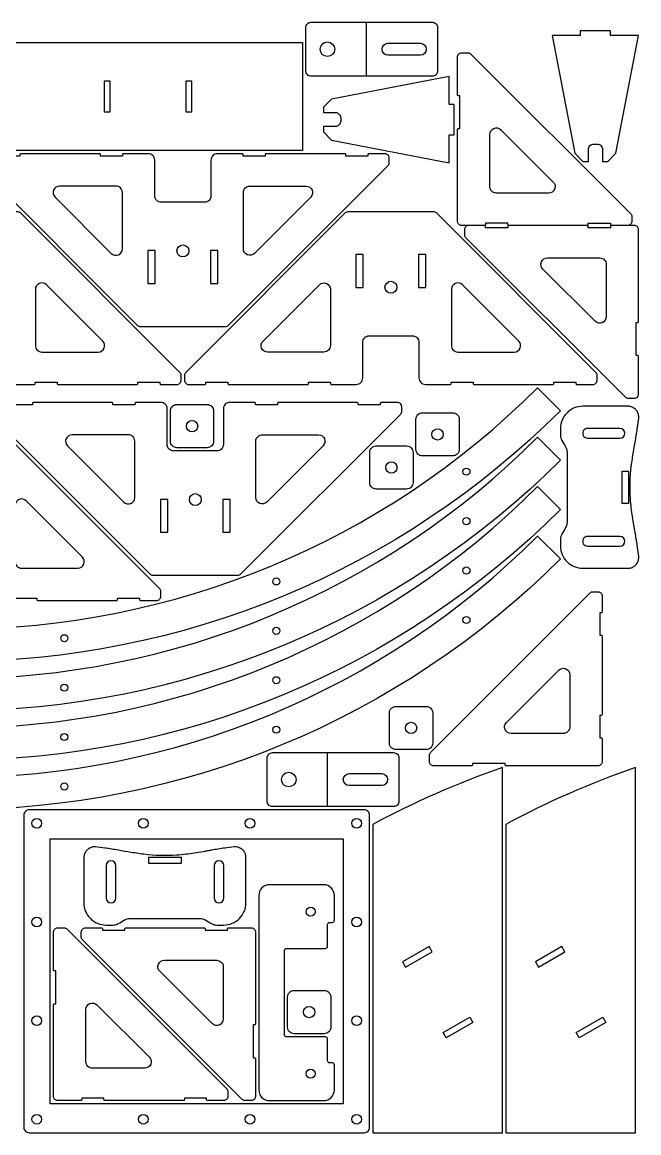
# Model space of a CAD drawing. Extents: x 1203 to 2397, y 2046 to 5039.
# Drawn here: x 1827 to 2397, y 4004 to 5032 of the extents above; entities that cross this region are included whole.
import ezdxf

# ---------------------------------------------------------------- set-up
doc = ezdxf.new("R2010")
doc.units = 0

# ---------------------------------------------------------------- blocks, each defined once
blk = doc.blocks.new('Part1305670539', base_point=(-338.4, 0))
at = {"layer": '1'}
blk.add_lwpolyline([(0, 0, 0.039307), (-52.8, 120), (-338.4, 120), (-338.4, 0)], format="xyb", close=True, dxfattribs=at)
for points in [[(-166, 68), (-180.2, 92.5), (-185, 89.8), (-170.8, 65.2)], [(-231.4, 30.2), (-236.2, 27.5), (-250.4, 52), (-245.6, 54.8)]]:
    blk.add_lwpolyline(points, close=True, dxfattribs=at)
blk = doc.blocks.new('Part368371483', base_point=(-338.4, 0))
at = {"layer": '1'}
blk.add_lwpolyline([(0, 0, 0.039307), (-52.8, 120), (-338.4, 120), (-338.4, 0)], format="xyb", close=True, dxfattribs=at)
for points in [[(-166, 68), (-180.2, 92.5), (-185, 89.8), (-170.8, 65.2)], [(-231.4, 30.2), (-236.2, 27.5), (-250.4, 52), (-245.6, 54.8)]]:
    blk.add_lwpolyline(points, close=True, dxfattribs=at)
blk = doc.blocks.new('Part1945887846', base_point=(-100, -35))
at = {"layer": '1'}
blk.add_lwpolyline([(100, 25, 0.4142136), (90, 35), (67, 35, 0.4142136), (65, 33), (65, 30.65, -0.4142136), (63, 28.65), (43, 28.65, 0.4142136), (41, 26.65), (41, -9.35, -0.4142136), (39, -11.35), (-39, -11.35, -0.4142136), (-41, -9.35), (-41, 26.65, 0.4142136), (-43, 28.65), (-63, 28.65, -0.4142136), (-65, 30.65), (-65, 33, 0.4142136), (-67, 35), (-90, 35, 0.4142136), (-100, 25), (-100, -25, 0.4142136), (-90, -35), (90, -35, 0.4142136), (100, -25)], format="xyb", close=True, dxfattribs=at)
for centre in [(-75, 13), (75, 13)]:
    blk.add_circle(centre, 4.25, dxfattribs=at)
blk = doc.blocks.new('Part141858244', base_point=(-20, -20))
at = {"layer": '1'}
blk.add_lwpolyline([(20, 14), (20, -14, -0.414214), (14, -20), (-14, -20, -0.414214), (-20, -14), (-20, 14, -0.414214), (-14, 20), (14, 20, -0.414214)], format="xyb", close=True, dxfattribs=at)
blk.add_circle((0, 0), 5.25, dxfattribs=at)
blk = doc.blocks.new('Part915019531', base_point=(0, 0))
at = {"layer": '1'}
for points in [[(161.3, 8.3), (161.3, 4, -0.414214), (157.3, 0), (142.6, 0, -0.414214), (141.6, 1), (141.6, 2.2), (121.1, 2.2), (121.1, 1, -0.414214), (120.1, 0), (47.6, 0, -0.414214), (46.6, 1), (46.6, 2.2), (26.1, 2.2), (26.1, 1, -0.414214), (25.1, 0), (4, 0, -0.414214), (0, 4), (0, 88.8, -0.414214), (1, 89.8), (2.2, 89.8), (2.2, 120.2), (1, 120.2, -0.414214), (0, 121.2), (0, 156, -0.414214), (4, 160), (9.7, 160, -0.198912), (12.5, 158.8), (160.2, 11.2, -0.198912)], [(88.7, 40.2, -0.668179), (84.4, 30), (36, 30, -0.414214), (30, 36), (30, 84.4, -0.668179), (40.2, 88.7)]]:
    blk.add_lwpolyline(points, format="xyb", close=True, dxfattribs=at)
blk = doc.blocks.new('Part1928106073', base_point=(-75, 2.6))
at = {"layer": '1'}
for points in [[(-45.5, 50, 1), (-54.5, 50), (-54.5, 20, 1), (-45.5, 20)], [(54.5, 50, 1), (45.5, 50), (45.5, 20, 1), (54.5, 20)]]:
    blk.add_lwpolyline(points, format="xyb", close=True, dxfattribs=at)
blk.add_lwpolyline([(15, 18), (15, 12), (-15, 12), (-15, 18)], close=True, dxfattribs=at)
blk.add_open_spline([(75, 54.5), (75, 40.5), (75, 26.6), (75, 12.6), (75, 12.6), (75, 11.5), (74.8, 10.4), (74.5, 9.3), (74.5, 9.3), (74.1, 8.3), (73.5, 7.3), (72.9, 6.4), (72.9, 6.4), (72.2, 5.5), (71.3, 4.8), (70.4, 4.2), (70.4, 4.2), (69.5, 3.6), (68.4, 3.1), (67.4, 2.9), (67.4, 2.9), (66.3, 2.6), (65.2, 2.5), (64.1, 2.6), (64.1, 2.6), (61.2, 2.9), (58.4, 3.3), (55.6, 3.7), (55.6, 3.7), (51.4, 4.3), (47.3, 5), (43.2, 5.7), (43.2, 5.7), (39.8, 6.3), (33.5, 7.4), (33.2, 7.4), (33.2, 7.4), (28.5, 8.2), (23.9, 8.9), (19.4, 9.5), (19.4, 9.5), (9.3, 10.7), (-0.6, 11), (-10.6, 10.3), (-10.6, 10.3), (-13.5, 10.1), (-16.5, 9.8), (-19.4, 9.5), (-19.4, 9.5), (-24.6, 8.9), (-29.8, 8), (-35.2, 7.1), (-35.2, 7.1), (-36.5, 6.9), (-37.8, 6.6), (-39.2, 6.4), (-39.2, 6.4), (-40.5, 6.2), (-41.9, 5.9), (-43.2, 5.7), (-43.2, 5.7), (-47.3, 5), (-51.4, 4.3), (-55.6, 3.7), (-55.6, 3.7), (-58.4, 3.3), (-61.2, 2.9), (-64.1, 2.6), (-64.1, 2.6), (-65.2, 2.5), (-66.3, 2.6), (-67.4, 2.9), (-67.4, 2.9), (-68.4, 3.1), (-69.5, 3.6), (-70.4, 4.2), (-70.4, 4.2), (-71.3, 4.8), (-72.2, 5.5), (-72.9, 6.4), (-72.9, 6.4), (-73.5, 7.3), (-74.1, 8.3), (-74.5, 9.3), (-74.5, 9.3), (-74.8, 10.4), (-75, 11.5), (-75, 12.6), (-75, 12.6), (-75, 26.6), (-75, 40.5), (-75, 54.5), (-75, 54.5), (-75, 57.2), (-74.5, 59.9), (-73.4, 62.3), (-73.4, 62.3), (-72.4, 64.8), (-70.9, 67.1), (-69, 69), (-69, 69), (-67.1, 70.9), (-64.8, 72.4), (-62.3, 73.4), (-62.3, 73.4), (-59.9, 74.5), (-57.2, 75), (-54.5, 75), (-54.5, 75), (-52.4, 75), (-50.3, 75), (-48.2, 75), (-48.2, 75), (-47.3, 75), (-46.4, 74.9), (-45.6, 74.7), (-45.6, 74.7), (-44.7, 74.4), (-43.9, 74.1), (-43.2, 73.7), (-43.2, 73.7), (-41.3, 72.6), (-39.3, 71.4), (-37.4, 70.3), (-37.4, 70.3), (-36.7, 69.9), (-35.9, 69.6), (-35, 69.3), (-35, 69.3), (-34.2, 69.1), (-33.3, 69), (-32.4, 69), (-32.4, 69), (-10.8, 69), (10.8, 69), (32.4, 69), (32.4, 69), (33.3, 69), (34.2, 69.1), (35, 69.3), (35, 69.3), (35.9, 69.6), (36.7, 69.9), (37.4, 70.3), (37.4, 70.3), (39.3, 71.4), (41.3, 72.6), (43.2, 73.7), (43.2, 73.7), (43.9, 74.1), (44.7, 74.4), (45.6, 74.7), (45.6, 74.7), (46.4, 74.9), (47.3, 75), (48.2, 75), (48.2, 75), (50.3, 75), (52.4, 75), (54.5, 75), (54.5, 75), (57.2, 75), (59.9, 74.5), (62.3, 73.4), (62.3, 73.4), (64.8, 72.4), (67.1, 70.9), (69, 69), (69, 69), (70.9, 67.1), (72.4, 64.8), (73.4, 62.3), (73.4, 62.3), (74.5, 59.9), (75, 57.2), (75, 54.5)], degree=3, knots=[0, 0, 0, 0, 0.022727, 0.022727, 0.022727, 0.022727, 0.045455, 0.045455, 0.045455, 0.045455, 0.068182, 0.068182, 0.068182, 0.068182, 0.090909, 0.090909, 0.090909, 0.090909, 0.113636, 0.113636, 0.113636, 0.113636, 0.136364, 0.136364, 0.136364, 0.136364, 0.159091, 0.159091, 0.159091, 0.159091, 0.181818, 0.181818, 0.181818, 0.181818, 0.204545, 0.204545, 0.204545, 0.204545, 0.227273, 0.227273, 0.227273, 0.227273, 0.25, 0.25, 0.25, 0.25, 0.272727, 0.272727, 0.272727, 0.272727, 0.295455, 0.295455, 0.295455, 0.295455, 0.318182, 0.318182, 0.318182, 0.318182, 0.340909, 0.340909, 0.340909, 0.340909, 0.363636, 0.363636, 0.363636, 0.363636, 0.386364, 0.386364, 0.386364, 0.386364, 0.409091, 0.409091, 0.409091, 0.409091, 0.431818, 0.431818, 0.431818, 0.431818, 0.454545, 0.454545, 0.454545, 0.454545, 0.477273, 0.477273, 0.477273, 0.477273, 0.5, 0.5, 0.5, 0.5, 0.522727, 0.522727, 0.522727, 0.522727, 0.545455, 0.545455, 0.545455, 0.545455, 0.568182, 0.568182, 0.568182, 0.568182, 0.590909, 0.590909, 0.590909, 0.590909, 0.613636, 0.613636, 0.613636, 0.613636, 0.636364, 0.636364, 0.636364, 0.636364, 0.659091, 0.659091, 0.659091, 0.659091, 0.681818, 0.681818, 0.681818, 0.681818, 0.704545, 0.704545, 0.704545, 0.704545, 0.727273, 0.727273, 0.727273, 0.727273, 0.75, 0.75, 0.75, 0.75, 0.772727, 0.772727, 0.772727, 0.772727, 0.795455, 0.795455, 0.795455, 0.795455, 0.818182, 0.818182, 0.818182, 0.818182, 0.840909, 0.840909, 0.840909, 0.840909, 0.863636, 0.863636, 0.863636, 0.863636, 0.886364, 0.886364, 0.886364, 0.886364, 0.909091, 0.909091, 0.909091, 0.909091, 0.931818, 0.931818, 0.931818, 0.931818, 0.954545, 0.954545, 0.954545, 0.954545, 0.977273, 0.977273, 0.977273, 0.977273, 1, 1, 1, 1], dxfattribs=at)
blk = doc.blocks.new('Part666927157', base_point=(0, 0))
at = {"layer": '1'}
for points in [[(161.3, 8.3), (161.3, 4, -0.414214), (157.3, 0), (142.6, 0, -0.414214), (141.6, 1), (141.6, 2.2), (121.1, 2.2), (121.1, 1, -0.414214), (120.1, 0), (47.6, 0, -0.414214), (46.6, 1), (46.6, 2.2), (26.1, 2.2), (26.1, 1, -0.414214), (25.1, 0), (4, 0, -0.414214), (0, 4), (0, 88.8, -0.414214), (1, 89.8), (2.2, 89.8), (2.2, 120.2), (1, 120.2, -0.414214), (0, 121.2), (0, 156, -0.414214), (4, 160), (9.7, 160, -0.198912), (12.5, 158.8), (160.2, 11.2, -0.198912)], [(88.7, 40.2, -0.668179), (84.4, 30), (36, 30, -0.414214), (30, 36), (30, 84.4, -0.668179), (40.2, 88.7)]]:
    blk.add_lwpolyline(points, format="xyb", close=True, dxfattribs=at)
blk = doc.blocks.new('Part892981933', base_point=(0, 0))
at = {"layer": '1'}
blk.add_lwpolyline([(299, 315, 0.414214), (294, 320), (5, 320, 0.414214), (0, 315), (0, 5, 0.414214), (5, 0), (294, 0, 0.414214), (299, 5)], format="xyb", close=True, dxfattribs=at)
blk.add_lwpolyline([(272.2, 295.5), (272.2, 24.5), (26.8, 24.5), (26.8, 295.5)], close=True, dxfattribs=at)
for centre in [(12.5, 308), (103.8, 308), (195.2, 308), (286.5, 308), (12.5, 209.3), (286.5, 209.3), (12.5, 110.7), (286.5, 110.7), (12.5, 12), (103.8, 12), (195.2, 12), (286.5, 12)]:
    blk.add_circle(centre, 4.5, dxfattribs=at)
blk = doc.blocks.new('Part1344184639', base_point=(-25, -60))
at = {"layer": '1'}
for points in [[(25, 57), (25, -55, -0.414214), (20, -60), (-20, -60, -0.414214), (-25, -55), (-25, 57, -0.414214), (-20, 62), (20, 62, -0.414214)], [(5.5, 46), (5.5, 16, -1), (-5.5, 16), (-5.5, 46, -1)]]:
    blk.add_lwpolyline(points, format="xyb", close=True, dxfattribs=at)
blk.add_circle((0, -40), 6.75, dxfattribs=at)
at = {"layer": '2'}
blk.add_line((25, -4), (-25, -4), dxfattribs=at)
blk = doc.blocks.new('Part263792553', base_point=(-793.1, -560.8))
at = {"layer": '1'}
blk.add_lwpolyline([(-539.6, 539.6, 0.414214), (-539.6, -539.6), (-560.8, -560.8, -0.414214), (-560.8, 560.8)], format="xyb", close=True, dxfattribs=at)
for centre in [(-617.3, 473.7), (-718.9, 297.8), (-771.5, 101.6), (-771.5, -101.6), (-718.9, -297.8), (-617.3, -473.7)]:
    blk.add_circle(centre, 3.3, dxfattribs=at)
blk = doc.blocks.new('Part1415671377', base_point=(-793.1, -560.8))
at = {"layer": '1'}
blk.add_lwpolyline([(-539.6, 539.6, 0.414214), (-539.6, -539.6), (-560.8, -560.8, -0.414214), (-560.8, 560.8)], format="xyb", close=True, dxfattribs=at)
for centre in [(-617.3, 473.7), (-718.9, 297.8), (-771.5, 101.6), (-771.5, -101.6), (-718.9, -297.8), (-617.3, -473.7)]:
    blk.add_circle(centre, 3.3, dxfattribs=at)
blk = doc.blocks.new('Part1397845008', base_point=(-191, 0))
at = {"layer": '1'}
for points in [[(191, 8.3, 0.198912), (189.8, 11.2), (42.2, 158.8, 0.198912), (39.3, 160), (-39.3, 160, 0.198912), (-42.2, 158.8), (-189.8, 11.2, 0.198912), (-191, 8.3), (-191, 4, 0.414214), (-187, 0), (-172.2, 0, 0.414214), (-171.2, 1), (-171.2, 2.2), (-150.8, 2.2), (-150.8, 1, 0.414214), (-149.8, 0), (-77.2, 0, 0.414214), (-76.2, 1), (-76.2, 2.2), (-55.8, 2.2), (-55.8, 1, 0.414214), (-54.8, 0), (-32, 0, 0.414214), (-26, 6), (-26, 39, -0.414214), (-20, 45), (20, 45, -0.414214), (26, 39), (26, 6, 0.414214), (32, 0), (54.8, 0, 0.414214), (55.8, 1), (55.8, 2.2), (76.2, 2.2), (76.2, 1, 0.414214), (77.2, 0), (149.8, 0, 0.414214), (150.8, 1), (150.8, 2.2), (171.2, 2.2), (171.2, 1, 0.414214), (172.2, 0), (187, 0, 0.414214), (191, 4)], [(-56, 88.1), (-56, 36, -0.414214), (-62, 30), (-114.1, 30, -0.668179), (-118.3, 40.2), (-66.2, 92.3, -0.668179)], [(118.3, 40.2), (66.2, 92.3, 0.668179), (56, 88.1), (56, 36, 0.414214), (62, 30), (114.1, 30, 0.668179)]]:
    blk.add_lwpolyline(points, format="xyb", close=True, dxfattribs=at)
for points in [[(-25.5, 120.2), (-32.3, 120.2), (-32.3, 89.8), (-25.5, 89.8)], [(32.3, 120.2), (25.5, 120.2), (25.5, 89.8), (32.3, 89.8)]]:
    blk.add_lwpolyline(points, close=True, dxfattribs=at)
blk.add_circle((0, 90), 5.5, dxfattribs=at)
blk = doc.blocks.new('Part1259811774', base_point=(-793.1, -560.8))
at = {"layer": '1'}
blk.add_lwpolyline([(-539.6, 539.6, 0.414214), (-539.6, -539.6), (-560.8, -560.8, -0.414214), (-560.8, 560.8)], format="xyb", close=True, dxfattribs=at)
for centre in [(-617.3, 473.7), (-718.9, 297.8), (-771.5, 101.6), (-771.5, -101.6), (-718.9, -297.8), (-617.3, -473.7)]:
    blk.add_circle(centre, 3.3, dxfattribs=at)
blk = doc.blocks.new('Part68845243', base_point=(-793.1, -560.8))
at = {"layer": '1'}
blk.add_lwpolyline([(-539.6, 539.6, 0.414214), (-539.6, -539.6), (-560.8, -560.8, -0.414214), (-560.8, 560.8)], format="xyb", close=True, dxfattribs=at)
for centre in [(-617.3, 473.7), (-718.9, 297.8), (-771.5, 101.6), (-771.5, -101.6), (-718.9, -297.8), (-617.3, -473.7)]:
    blk.add_circle(centre, 3.3, dxfattribs=at)
blk = doc.blocks.new('Part12716984', base_point=(-191, 0))
at = {"layer": '1'}
for points in [[(191, 8.3, 0.198912), (189.8, 11.2), (42.2, 158.8, 0.198912), (39.3, 160), (-39.3, 160, 0.198912), (-42.2, 158.8), (-189.8, 11.2, 0.198912), (-191, 8.3), (-191, 4, 0.414214), (-187, 0), (-172.2, 0, 0.414214), (-171.2, 1), (-171.2, 2.2), (-150.8, 2.2), (-150.8, 1, 0.414214), (-149.8, 0), (-77.2, 0, 0.414214), (-76.2, 1), (-76.2, 2.2), (-55.8, 2.2), (-55.8, 1, 0.414214), (-54.8, 0), (-32, 0, 0.414214), (-26, 6), (-26, 39, -0.414214), (-20, 45), (20, 45, -0.414214), (26, 39), (26, 6, 0.414214), (32, 0), (54.8, 0, 0.414214), (55.8, 1), (55.8, 2.2), (76.2, 2.2), (76.2, 1, 0.414214), (77.2, 0), (149.8, 0, 0.414214), (150.8, 1), (150.8, 2.2), (171.2, 2.2), (171.2, 1, 0.414214), (172.2, 0), (187, 0, 0.414214), (191, 4)], [(-56, 88.1), (-56, 36, -0.414214), (-62, 30), (-114.1, 30, -0.668179), (-118.3, 40.2), (-66.2, 92.3, -0.668179)], [(118.3, 40.2), (66.2, 92.3, 0.668179), (56, 88.1), (56, 36, 0.414214), (62, 30), (114.1, 30, 0.668179)]]:
    blk.add_lwpolyline(points, format="xyb", close=True, dxfattribs=at)
for points in [[(-25.5, 120.2), (-32.3, 120.2), (-32.3, 89.8), (-25.5, 89.8)], [(32.3, 120.2), (25.5, 120.2), (25.5, 89.8), (32.3, 89.8)]]:
    blk.add_lwpolyline(points, close=True, dxfattribs=at)
blk.add_circle((0, 90), 5.5, dxfattribs=at)
blk = doc.blocks.new('Part1995248818', base_point=(-20, -20))
at = {"layer": '1'}
blk.add_lwpolyline([(20, 14), (20, -14, -0.414214), (14, -20), (-14, -20, -0.414214), (-20, -14), (-20, 14, -0.414214), (-14, 20), (14, 20, -0.414214)], format="xyb", close=True, dxfattribs=at)
blk.add_circle((0, 0), 5.25, dxfattribs=at)
blk = doc.blocks.new('Part64046900', base_point=(-20, -20))
at = {"layer": '1'}
blk.add_lwpolyline([(20, 14), (20, -14, -0.414214), (14, -20), (-14, -20, -0.414214), (-20, -14), (-20, 14, -0.414214), (-14, 20), (14, 20, -0.414214)], format="xyb", close=True, dxfattribs=at)
blk.add_circle((0, 0), 5.25, dxfattribs=at)
blk = doc.blocks.new('Part310214191', base_point=(-20, -20))
at = {"layer": '1'}
blk.add_lwpolyline([(20, 14), (20, -14, -0.414214), (14, -20), (-14, -20, -0.414214), (-20, -14), (-20, 14, -0.414214), (-14, 20), (14, 20, -0.414214)], format="xyb", close=True, dxfattribs=at)
blk.add_circle((0, 0), 5.25, dxfattribs=at)
blk = doc.blocks.new('Part1599346226', base_point=(-20, -20))
at = {"layer": '1'}
blk.add_lwpolyline([(20, 14), (20, -14, -0.414214), (14, -20), (-14, -20, -0.414214), (-20, -14), (-20, 14, -0.414214), (-14, 20), (14, 20, -0.414214)], format="xyb", close=True, dxfattribs=at)
blk.add_circle((0, 0), 5.25, dxfattribs=at)
blk = doc.blocks.new('Part873356034', base_point=(0, 0))
at = {"layer": '1'}
for points in [[(161.3, 8.3), (161.3, 4, -0.414214), (157.3, 0), (142.6, 0, -0.414214), (141.6, 1), (141.6, 2.2), (121.1, 2.2), (121.1, 1, -0.414214), (120.1, 0), (47.6, 0, -0.414214), (46.6, 1), (46.6, 2.2), (26.1, 2.2), (26.1, 1, -0.414214), (25.1, 0), (4, 0, -0.414214), (0, 4), (0, 88.8, -0.414214), (1, 89.8), (2.2, 89.8), (2.2, 120.2), (1, 120.2, -0.414214), (0, 121.2), (0, 156, -0.414214), (4, 160), (9.7, 160, -0.198912), (12.5, 158.8), (160.2, 11.2, -0.198912)], [(88.7, 40.2, -0.668179), (84.4, 30), (36, 30, -0.414214), (30, 36), (30, 84.4, -0.668179), (40.2, 88.7)]]:
    blk.add_lwpolyline(points, format="xyb", close=True, dxfattribs=at)
blk = doc.blocks.new('Part266435524', base_point=(-75, 2.6))
at = {"layer": '1'}
for points in [[(-45.5, 50, 1), (-54.5, 50), (-54.5, 20, 1), (-45.5, 20)], [(54.5, 50, 1), (45.5, 50), (45.5, 20, 1), (54.5, 20)]]:
    blk.add_lwpolyline(points, format="xyb", close=True, dxfattribs=at)
blk.add_lwpolyline([(15, 18), (15, 12), (-15, 12), (-15, 18)], close=True, dxfattribs=at)
blk.add_open_spline([(75, 54.5), (75, 40.5), (75, 26.6), (75, 12.6), (75, 12.6), (75, 11.5), (74.8, 10.4), (74.5, 9.3), (74.5, 9.3), (74.1, 8.3), (73.5, 7.3), (72.9, 6.4), (72.9, 6.4), (72.2, 5.5), (71.3, 4.8), (70.4, 4.2), (70.4, 4.2), (69.5, 3.6), (68.4, 3.1), (67.4, 2.9), (67.4, 2.9), (66.3, 2.6), (65.2, 2.5), (64.1, 2.6), (64.1, 2.6), (61.2, 2.9), (58.4, 3.3), (55.6, 3.7), (55.6, 3.7), (51.4, 4.3), (47.3, 5), (43.2, 5.7), (43.2, 5.7), (39.8, 6.3), (33.5, 7.4), (33.2, 7.4), (33.2, 7.4), (28.5, 8.2), (23.9, 8.9), (19.4, 9.5), (19.4, 9.5), (9.3, 10.7), (-0.6, 11), (-10.6, 10.3), (-10.6, 10.3), (-13.5, 10.1), (-16.5, 9.8), (-19.4, 9.5), (-19.4, 9.5), (-24.6, 8.9), (-29.8, 8), (-35.2, 7.1), (-35.2, 7.1), (-36.5, 6.9), (-37.8, 6.6), (-39.2, 6.4), (-39.2, 6.4), (-40.5, 6.2), (-41.9, 5.9), (-43.2, 5.7), (-43.2, 5.7), (-47.3, 5), (-51.4, 4.3), (-55.6, 3.7), (-55.6, 3.7), (-58.4, 3.3), (-61.2, 2.9), (-64.1, 2.6), (-64.1, 2.6), (-65.2, 2.5), (-66.3, 2.6), (-67.4, 2.9), (-67.4, 2.9), (-68.4, 3.1), (-69.5, 3.6), (-70.4, 4.2), (-70.4, 4.2), (-71.3, 4.8), (-72.2, 5.5), (-72.9, 6.4), (-72.9, 6.4), (-73.5, 7.3), (-74.1, 8.3), (-74.5, 9.3), (-74.5, 9.3), (-74.8, 10.4), (-75, 11.5), (-75, 12.6), (-75, 12.6), (-75, 26.6), (-75, 40.5), (-75, 54.5), (-75, 54.5), (-75, 57.2), (-74.5, 59.9), (-73.4, 62.3), (-73.4, 62.3), (-72.4, 64.8), (-70.9, 67.1), (-69, 69), (-69, 69), (-67.1, 70.9), (-64.8, 72.4), (-62.3, 73.4), (-62.3, 73.4), (-59.9, 74.5), (-57.2, 75), (-54.5, 75), (-54.5, 75), (-52.4, 75), (-50.3, 75), (-48.2, 75), (-48.2, 75), (-47.3, 75), (-46.4, 74.9), (-45.6, 74.7), (-45.6, 74.7), (-44.7, 74.4), (-43.9, 74.1), (-43.2, 73.7), (-43.2, 73.7), (-41.3, 72.6), (-39.3, 71.4), (-37.4, 70.3), (-37.4, 70.3), (-36.7, 69.9), (-35.9, 69.6), (-35, 69.3), (-35, 69.3), (-34.2, 69.1), (-33.3, 69), (-32.4, 69), (-32.4, 69), (-10.8, 69), (10.8, 69), (32.4, 69), (32.4, 69), (33.3, 69), (34.2, 69.1), (35, 69.3), (35, 69.3), (35.9, 69.6), (36.7, 69.9), (37.4, 70.3), (37.4, 70.3), (39.3, 71.4), (41.3, 72.6), (43.2, 73.7), (43.2, 73.7), (43.9, 74.1), (44.7, 74.4), (45.6, 74.7), (45.6, 74.7), (46.4, 74.9), (47.3, 75), (48.2, 75), (48.2, 75), (50.3, 75), (52.4, 75), (54.5, 75), (54.5, 75), (57.2, 75), (59.9, 74.5), (62.3, 73.4), (62.3, 73.4), (64.8, 72.4), (67.1, 70.9), (69, 69), (69, 69), (70.9, 67.1), (72.4, 64.8), (73.4, 62.3), (73.4, 62.3), (74.5, 59.9), (75, 57.2), (75, 54.5)], degree=3, knots=[0, 0, 0, 0, 0.022727, 0.022727, 0.022727, 0.022727, 0.045455, 0.045455, 0.045455, 0.045455, 0.068182, 0.068182, 0.068182, 0.068182, 0.090909, 0.090909, 0.090909, 0.090909, 0.113636, 0.113636, 0.113636, 0.113636, 0.136364, 0.136364, 0.136364, 0.136364, 0.159091, 0.159091, 0.159091, 0.159091, 0.181818, 0.181818, 0.181818, 0.181818, 0.204545, 0.204545, 0.204545, 0.204545, 0.227273, 0.227273, 0.227273, 0.227273, 0.25, 0.25, 0.25, 0.25, 0.272727, 0.272727, 0.272727, 0.272727, 0.295455, 0.295455, 0.295455, 0.295455, 0.318182, 0.318182, 0.318182, 0.318182, 0.340909, 0.340909, 0.340909, 0.340909, 0.363636, 0.363636, 0.363636, 0.363636, 0.386364, 0.386364, 0.386364, 0.386364, 0.409091, 0.409091, 0.409091, 0.409091, 0.431818, 0.431818, 0.431818, 0.431818, 0.454545, 0.454545, 0.454545, 0.454545, 0.477273, 0.477273, 0.477273, 0.477273, 0.5, 0.5, 0.5, 0.5, 0.522727, 0.522727, 0.522727, 0.522727, 0.545455, 0.545455, 0.545455, 0.545455, 0.568182, 0.568182, 0.568182, 0.568182, 0.590909, 0.590909, 0.590909, 0.590909, 0.613636, 0.613636, 0.613636, 0.613636, 0.636364, 0.636364, 0.636364, 0.636364, 0.659091, 0.659091, 0.659091, 0.659091, 0.681818, 0.681818, 0.681818, 0.681818, 0.704545, 0.704545, 0.704545, 0.704545, 0.727273, 0.727273, 0.727273, 0.727273, 0.75, 0.75, 0.75, 0.75, 0.772727, 0.772727, 0.772727, 0.772727, 0.795455, 0.795455, 0.795455, 0.795455, 0.818182, 0.818182, 0.818182, 0.818182, 0.840909, 0.840909, 0.840909, 0.840909, 0.863636, 0.863636, 0.863636, 0.863636, 0.886364, 0.886364, 0.886364, 0.886364, 0.909091, 0.909091, 0.909091, 0.909091, 0.931818, 0.931818, 0.931818, 0.931818, 0.954545, 0.954545, 0.954545, 0.954545, 0.977273, 0.977273, 0.977273, 0.977273, 1, 1, 1, 1], dxfattribs=at)
blk = doc.blocks.new('CommonPart1103774114', base_point=(1029.3, 2641.2))
at = {"layer": '1'}
for points in [[(1039.7, 2801.2), (1033.3, 2801.2, -0.414214), (1029.3, 2805.2), (1029.3, 2889.9, -0.414214), (1030.3, 2890.9), (1031.5, 2890.9), (1031.5, 2921.4), (1030.3, 2921.4, -0.414214), (1029.3, 2922.4), (1029.3, 2957.2, -0.414214), (1033.3, 2961.2), (1039, 2961.2, -0.198912), (1041.8, 2960), (1189.5, 2812.4, -0.198912), (1190.7, 2809.5), (1190.7, 2805.2, -0.414214), (1186.7, 2801.2)], [(1076.9, 2801.2, -0.414214), (1075.9, 2802.2), (1075.9, 2803.4), (1055.4, 2803.4), (1055.4, 2802.2, -0.414214), (1054.4, 2801.2)], [(1149.4, 2801.2, 0.414214), (1150.4, 2802.2), (1150.4, 2803.4), (1170.9, 2803.4), (1170.9, 2802.2, 0.414214), (1171.9, 2801.2)]]:
    blk.add_lwpolyline(points, format="xyb", dxfattribs=at)
for points in [[(1118, 2841.4, -0.668179), (1113.7, 2831.2), (1065.3, 2831.2, -0.414214), (1059.3, 2837.2), (1059.3, 2885.6, -0.668179), (1069.5, 2889.9)], [(1186.7, 2801.2), (1171.9, 2801.2, 0.414214), (1170.9, 2800.2), (1170.9, 2799), (1150.4, 2799), (1150.4, 2800.2, 0.414214), (1149.4, 2801.2), (1076.9, 2801.2, 0.414214), (1075.9, 2800.2), (1075.9, 2799), (1055.4, 2799), (1055.4, 2800.2, 0.414214), (1054.4, 2801.2), (1039.7, 2801.2, 0.414214), (1035.7, 2797.2), (1035.7, 2792.8, 0.198912), (1036.8, 2790), (1184.5, 2642.4, 0.198912), (1187.3, 2641.2), (1193, 2641.2, 0.414214), (1197, 2645.2), (1197, 2679.9, 0.414214), (1196, 2680.9), (1194.8, 2680.9), (1194.8, 2711.4), (1196, 2711.4, 0.414214), (1197, 2712.4), (1197, 2797.2, 0.414214), (1193, 2801.2)], [(1108.3, 2760.9, -0.668179), (1112.6, 2771.2), (1161, 2771.2, -0.414214), (1167, 2765.2), (1167, 2716.7, -0.668179), (1156.8, 2712.5)]]:
    blk.add_lwpolyline(points, format="xyb", close=True, dxfattribs=at)
blk = doc.blocks.new('Part1771930917', base_point=(-191, 0))
at = {"layer": '1'}
for points in [[(191, 8.3, 0.198912), (189.8, 11.2), (42.2, 158.8, 0.198912), (39.3, 160), (-39.3, 160, 0.198912), (-42.2, 158.8), (-189.8, 11.2, 0.198912), (-191, 8.3), (-191, 4, 0.414214), (-187, 0), (-172.2, 0, 0.414214), (-171.2, 1), (-171.2, 2.2), (-150.8, 2.2), (-150.8, 1, 0.414214), (-149.8, 0), (-77.2, 0, 0.414214), (-76.2, 1), (-76.2, 2.2), (-55.8, 2.2), (-55.8, 1, 0.414214), (-54.8, 0), (-32, 0, 0.414214), (-26, 6), (-26, 39, -0.414214), (-20, 45), (20, 45, -0.414214), (26, 39), (26, 6, 0.414214), (32, 0), (54.8, 0, 0.414214), (55.8, 1), (55.8, 2.2), (76.2, 2.2), (76.2, 1, 0.414214), (77.2, 0), (149.8, 0, 0.414214), (150.8, 1), (150.8, 2.2), (171.2, 2.2), (171.2, 1, 0.414214), (172.2, 0), (187, 0, 0.414214), (191, 4)], [(-56, 88.1), (-56, 36, -0.414214), (-62, 30), (-114.1, 30, -0.668179), (-118.3, 40.2), (-66.2, 92.3, -0.668179)], [(118.3, 40.2), (66.2, 92.3, 0.668179), (56, 88.1), (56, 36, 0.414214), (62, 30), (114.1, 30, 0.668179)]]:
    blk.add_lwpolyline(points, format="xyb", close=True, dxfattribs=at)
for points in [[(-25.5, 120.2), (-32.3, 120.2), (-32.3, 89.8), (-25.5, 89.8)], [(32.3, 120.2), (25.5, 120.2), (25.5, 89.8), (32.3, 89.8)]]:
    blk.add_lwpolyline(points, close=True, dxfattribs=at)
blk.add_circle((0, 90), 5.5, dxfattribs=at)
blk = doc.blocks.new('Part1899115192', base_point=(-191, 0))
at = {"layer": '1'}
for points in [[(191, 8.3, 0.198912), (189.8, 11.2), (42.2, 158.8, 0.198912), (39.3, 160), (-39.3, 160, 0.198912), (-42.2, 158.8), (-189.8, 11.2, 0.198912), (-191, 8.3), (-191, 4, 0.414214), (-187, 0), (-172.2, 0, 0.414214), (-171.2, 1), (-171.2, 2.2), (-150.8, 2.2), (-150.8, 1, 0.414214), (-149.8, 0), (-77.2, 0, 0.414214), (-76.2, 1), (-76.2, 2.2), (-55.8, 2.2), (-55.8, 1, 0.414214), (-54.8, 0), (-32, 0, 0.414214), (-26, 6), (-26, 39, -0.414214), (-20, 45), (20, 45, -0.414214), (26, 39), (26, 6, 0.414214), (32, 0), (54.8, 0, 0.414214), (55.8, 1), (55.8, 2.2), (76.2, 2.2), (76.2, 1, 0.414214), (77.2, 0), (149.8, 0, 0.414214), (150.8, 1), (150.8, 2.2), (171.2, 2.2), (171.2, 1, 0.414214), (172.2, 0), (187, 0, 0.414214), (191, 4)], [(-56, 88.1), (-56, 36, -0.414214), (-62, 30), (-114.1, 30, -0.668179), (-118.3, 40.2), (-66.2, 92.3, -0.668179)], [(118.3, 40.2), (66.2, 92.3, 0.668179), (56, 88.1), (56, 36, 0.414214), (62, 30), (114.1, 30, 0.668179)]]:
    blk.add_lwpolyline(points, format="xyb", close=True, dxfattribs=at)
for points in [[(-25.5, 120.2), (-32.3, 120.2), (-32.3, 89.8), (-25.5, 89.8)], [(32.3, 120.2), (25.5, 120.2), (25.5, 89.8), (32.3, 89.8)]]:
    blk.add_lwpolyline(points, close=True, dxfattribs=at)
blk.add_circle((0, 90), 5.5, dxfattribs=at)
blk = doc.blocks.new('Part1385609990', base_point=(-191, 0))
at = {"layer": '1'}
for points in [[(191, 8.3, 0.198912), (189.8, 11.2), (42.2, 158.8, 0.198912), (39.3, 160), (-39.3, 160, 0.198912), (-42.2, 158.8), (-189.8, 11.2, 0.198912), (-191, 8.3), (-191, 4, 0.414214), (-187, 0), (-172.2, 0, 0.414214), (-171.2, 1), (-171.2, 2.2), (-150.8, 2.2), (-150.8, 1, 0.414214), (-149.8, 0), (-77.2, 0, 0.414214), (-76.2, 1), (-76.2, 2.2), (-55.8, 2.2), (-55.8, 1, 0.414214), (-54.8, 0), (-32, 0, 0.414214), (-26, 6), (-26, 39, -0.414214), (-20, 45), (20, 45, -0.414214), (26, 39), (26, 6, 0.414214), (32, 0), (54.8, 0, 0.414214), (55.8, 1), (55.8, 2.2), (76.2, 2.2), (76.2, 1, 0.414214), (77.2, 0), (149.8, 0, 0.414214), (150.8, 1), (150.8, 2.2), (171.2, 2.2), (171.2, 1, 0.414214), (172.2, 0), (187, 0, 0.414214), (191, 4)], [(-56, 88.1), (-56, 36, -0.414214), (-62, 30), (-114.1, 30, -0.668179), (-118.3, 40.2), (-66.2, 92.3, -0.668179)], [(118.3, 40.2), (66.2, 92.3, 0.668179), (56, 88.1), (56, 36, 0.414214), (62, 30), (114.1, 30, 0.668179)]]:
    blk.add_lwpolyline(points, format="xyb", close=True, dxfattribs=at)
for points in [[(-25.5, 120.2), (-32.3, 120.2), (-32.3, 89.8), (-25.5, 89.8)], [(32.3, 120.2), (25.5, 120.2), (25.5, 89.8), (32.3, 89.8)]]:
    blk.add_lwpolyline(points, close=True, dxfattribs=at)
blk.add_circle((0, 90), 5.5, dxfattribs=at)
blk = doc.blocks.new('Part550837779', base_point=(-308, -50))
at = {"layer": '1'}
blk.add_lwpolyline([(0, 50), (0, -50), (-306.5, -50, -0.029967), (-306.5, 50)], format="xyb", close=True, dxfattribs=at)
for points in [[(-178, 14.2), (-183.5, 14.2), (-183.5, -14.2), (-178, -14.2)], [(-102.5, 14.2), (-108, 14.2), (-108, -14.2), (-102.5, -14.2)]]:
    blk.add_lwpolyline(points, close=True, dxfattribs=at)
blk = doc.blocks.new('Part682005839', base_point=(-25, -60))
at = {"layer": '1'}
for points in [[(25, 57), (25, -55, -0.414214), (20, -60), (-20, -60, -0.414214), (-25, -55), (-25, 57, -0.414214), (-20, 62), (20, 62, -0.414214)], [(5.5, 46), (5.5, 16, -1), (-5.5, 16), (-5.5, 46, -1)]]:
    blk.add_lwpolyline(points, format="xyb", close=True, dxfattribs=at)
blk.add_circle((0, -40), 6.75, dxfattribs=at)
at = {"layer": '2'}
blk.add_line((25, -4), (-25, -4), dxfattribs=at)

msp = doc.modelspace()

# ---------------------------------------------------------------- linework, layer by layer
at = {"layer": '1'}
for points in [[(2317.2, 5019.7), (2338.2, 4910.7), (2345.7, 4903.2), (2350.7, 4903.2), (2350.7, 4914.2, -0.414214), (2355.7, 4919.2), (2358.7, 4919.2, -0.414214), (2363.7, 4914.2), (2363.7, 4903.2), (2368.7, 4903.2), (2376.2, 4910.7), (2397.2, 5019.7), (2371.2, 5019.7), (2371.2, 5024.2), (2343.2, 5024.2), (2343.2, 5019.7)], [(2222, 4981.9), (2113, 4960.9), (2105.5, 4953.4), (2105.5, 4948.4), (2116.5, 4948.4, -0.414214), (2121.5, 4943.4), (2121.5, 4940.4, -0.414214), (2116.5, 4935.4), (2105.5, 4935.4), (2105.5, 4930.4), (2113, 4922.9), (2222, 4901.9), (2222, 4927.9), (2226.5, 4927.9), (2226.5, 4955.9), (2222, 4955.9)]]:
    msp.add_lwpolyline(points, format="xyb", close=True, dxfattribs=at)

# ---------------------------------------------------------------- block references
for name, p, rotation in [('Part682005839', (2089.2, 5032), 269.999999977959), ('Part1899115192', (2166.4, 4910.3), 180), ('Part1415671377', (2324.9, 4440), 90.0000001836389), ('Part12716984', (2177.9, 4680), 180), ('Part266435524', (2397.3, 4526.4), 90.0000001836389), ('Part263792553', (2324.9, 4394.2), 90.0000001836389), ('Part68845243', (2324.9, 4348.5), 90.0000001836389), ('Part1259811774', (2324.9, 4302.7), 90.0000001836389), ('Part873356034', (2363.5, 4343.4), 90.0000001836389), ('Part1344184639', (2053.4, 4355.7), 269.999999977959), ('Part368371483', (2271.2, 4003.6), 90.0000001836389), ('Part1305670539', (2394.2, 4003.6), 90.0000001836389), ('Part892981933', (2148.2, 4003.7), 90.0000001836389), ('Part1928106073', (2033.8, 4268.4), 180), ('Part1945887846', (2045.7, 4233.4), 269.999999977959), ('Part915019531', (2042.7, 4193.4), 180)]:
    msp.add_blockref(name, p, dxfattribs=dict(at, rotation=rotation))
for name, p in [('Part550837779', (1778.2, 4913.3)), ('CommonPart1103774114', (2229.5, 4683.8)), ('Part1385609990', (1591.9, 4696.6)), ('Part1771930917', (1976.9, 4696.6)), ('Part1995248818', (1963.9, 4638)), ('Part310214191', (2191.1, 4630.4)), ('Part1397845008', (1573.1, 4496.5)), ('Part64046900', (2148.4, 4599.7)), ('Part1599346226', (2166.6, 4358.5)), ('Part666927157', (1855.7, 4033.4)), ('Part141858244', (2072.3, 4095.4))]:
    msp.add_blockref(name, p, dxfattribs=at)

doc.saveas('drawing.dxf')
